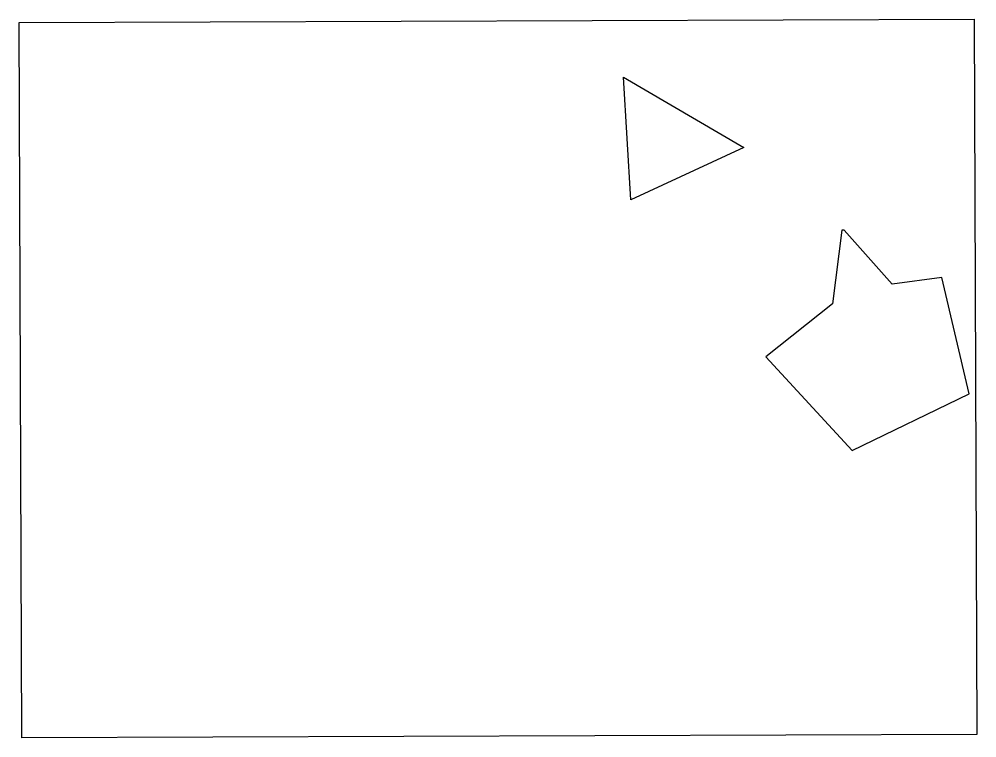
# Model space of a CAD drawing. Header units: inches. Extents: x -29 to 257, y -86 to 129.
import ezdxf

# ---------------------------------------------------------------- set-up
doc = ezdxf.new("R2010")
doc.units = ezdxf.units.IN
doc.header["$MEASUREMENT"] = 0
picture_1 = doc.add_image_def('image1.jpg', size_in_pixel=(2584, 1936))

msp = doc.modelspace()

# ---------------------------------------------------------------- linework, layer by layer
for points in [[(151.56, 111.72), (187.58, 90.67), (153.8, 75.02), (151.56, 111.72)], [(231.86, 49.79), (217.59, 66.01), (216.88, 66.01), (214.01, 43.92), (194.1, 28.12), (219.94, 0.09), (254.88, 17.02), (246.7, 51.79), (231.86, 49.79)]]:
    msp.add_lwpolyline(points)

# ---------------------------------------------------------------- pictures from other files: only their frames are drawn
image = msp.add_image(picture_1, insert=(-28.3, -85.86), size_in_units=(285.51, 213.91), rotation=0.2083)
image.dxf.flags = 7

doc.saveas('drawing.dxf')
